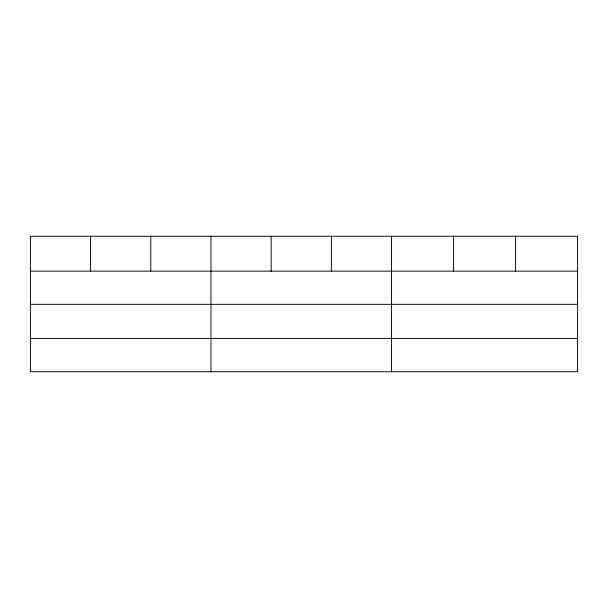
<?xml version="1.0" encoding="UTF-8"?>
<svg xmlns="http://www.w3.org/2000/svg" width="608" height="608" viewBox="0 0 608 608"><rect width="100%" height="100%" fill="white"/><g stroke="black" fill="none" stroke-linecap="round" stroke-linejoin="round"><path stroke-width="0.91" d="M30.4 271.145L577.6 271.145M30.4 304.342L577.6 304.342M30.4 338.55L577.6 338.55M515.584 236.254L515.584 271.145M453.568 236.254L453.568 271.145M391.552 236.254L391.552 371.746M331.36 236.254L331.36 271.145M271.168 236.254L271.168 271.145M210.976 236.254L210.976 371.746M150.784 236.254L150.784 271.145M90.592 236.254L90.592 271.145M577.6 236.254L30.4 236.254L30.4 371.746L577.6 371.746L577.6 236.254"/></g></svg>
